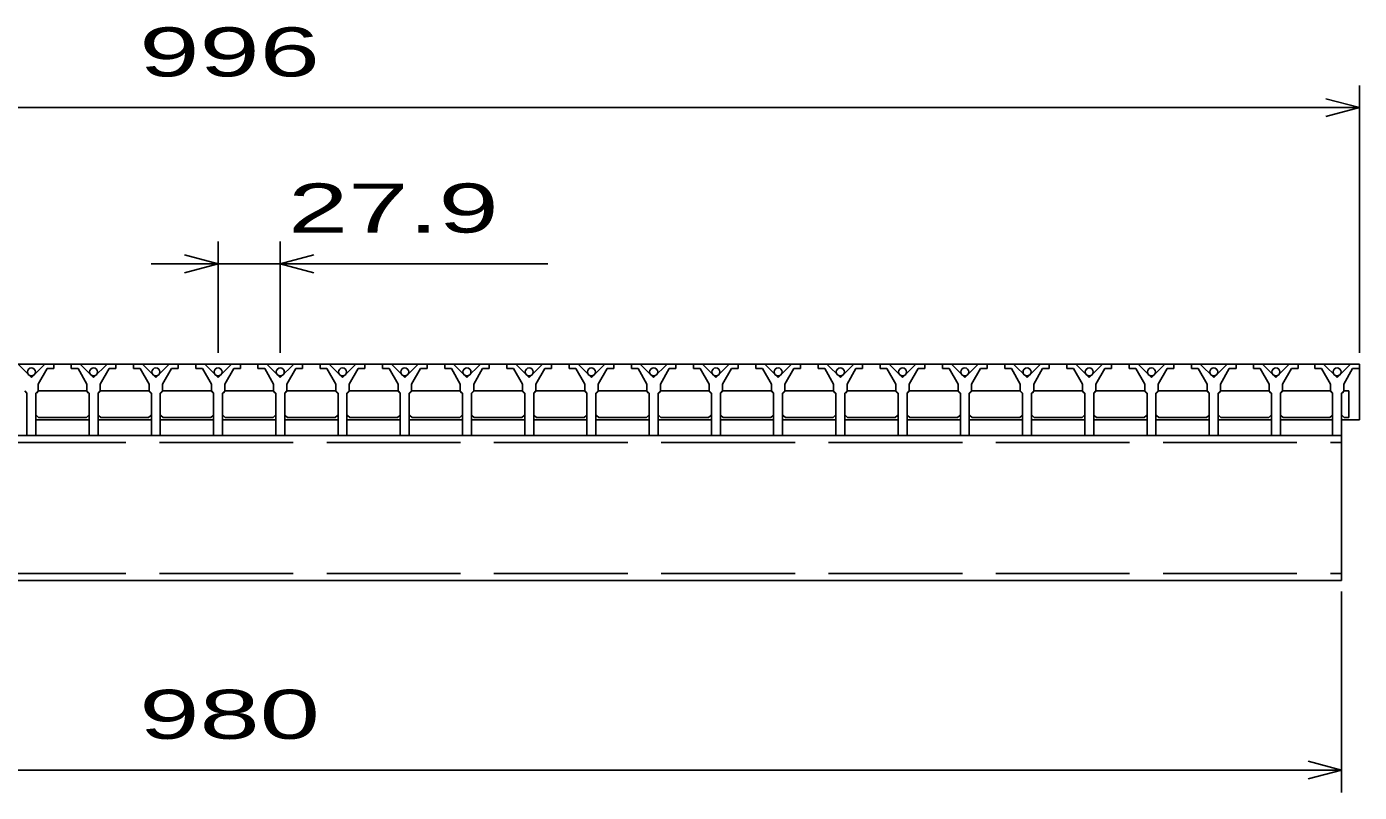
# Model space of a CAD drawing. Units: millimetres, scale not verified. Extents: x -1820 to 1724, y -1285 to 1059.
# Drawn here: x -1028 to -430, y -674 to -331 of the extents above; entities that cross this region are included whole.
import ezdxf
from ezdxf.enums import TextEntityAlignment as Align

# ---------------------------------------------------------------- set-up
doc = ezdxf.new("R2010")
doc.units = ezdxf.units.MM
doc.header["$LTSCALE"] = 10
doc.linetypes.add('DASHED', pattern=[7.5, 6, -1.5])
doc.layers.add('16', color=3, linetype='Continuous', lineweight=25)
doc.layers.add('22', color=2, linetype='Continuous', lineweight=25)
doc.styles.add('ベクトル', font='')
doc.styles.get('ベクトル').set_extended_font_data('ベクトル')

msp = doc.modelspace()

# ---------------------------------------------------------------- linework, layer by layer
at = {"layer": '16'}
for p, q in [((-1426, -482), (-430, -482)), ((-1025.4, -488), (-1031.4, -482)), ((-1019.4, -482), (-1025.4, -488)), ((-1015.4, -482), (-1019.4, -482)), ((-1015.4, -484), (-1015.4, -482)), ((-1007.5, -482), (-1007.5, -484)), ((-1003.5, -482), (-1007.5, -482)), ((-997.5, -488), (-1003.5, -482)), ((-991.5, -482), (-997.5, -488)), ((-987.5, -482), (-991.5, -482)), ((-987.5, -484), (-987.5, -482)), ((-979.6, -482), (-979.6, -484)), ((-975.6, -482), (-979.6, -482)), ((-969.6, -488), (-975.6, -482)), ((-963.6, -482), (-969.6, -488)), ((-959.6, -482), (-963.6, -482)), ((-959.6, -484), (-959.6, -482)), ((-951.7, -482), (-951.7, -484)), ((-947.7, -482), (-951.7, -482)), ((-941.7, -488), (-947.7, -482)), ((-935.7, -482), (-941.7, -488)), ((-931.7, -482), (-935.7, -482)), ((-931.7, -484), (-931.7, -482)), ((-923.8, -482), (-923.8, -484)), ((-919.8, -482), (-923.8, -482)), ((-913.8, -488), (-919.8, -482)), ((-907.8, -482), (-913.8, -488)), ((-903.8, -482), (-907.8, -482)), ((-903.8, -484), (-903.8, -482)), ((-895.9, -482), (-895.9, -484)), ((-891.9, -482), (-895.9, -482)), ((-885.9, -488), (-891.9, -482)), ((-879.9, -482), (-885.9, -488)), ((-875.9, -482), (-879.9, -482)), ((-875.9, -484), (-875.9, -482)), ((-868, -482), (-868, -484)), ((-864, -482), (-868, -482)), ((-858, -488), (-864, -482)), ((-852, -482), (-858, -488)), ((-848, -482), (-852, -482)), ((-848, -484), (-848, -482)), ((-840.1, -482), (-840.1, -484)), ((-836.1, -482), (-840.1, -482)), ((-830.1, -488), (-836.1, -482)), ((-824.1, -482), (-830.1, -488)), ((-820.1, -482), (-824.1, -482)), ((-820.1, -484), (-820.1, -482)), ((-812.2, -482), (-812.2, -484)), ((-808.2, -482), (-812.2, -482)), ((-802.2, -488), (-808.2, -482)), ((-796.2, -482), (-802.2, -488)), ((-792.2, -482), (-796.2, -482)), ((-792.2, -484), (-792.2, -482)), ((-784.3, -482), (-784.3, -484)), ((-780.3, -482), (-784.3, -482)), ((-774.3, -488), (-780.3, -482)), ((-768.3, -482), (-774.3, -488)), ((-764.3, -482), (-768.3, -482)), ((-764.3, -484), (-764.3, -482)), ((-756.4, -482), (-756.4, -484)), ((-752.4, -482), (-756.4, -482)), ((-746.4, -488), (-752.4, -482)), ((-740.4, -482), (-746.4, -488)), ((-736.4, -482), (-740.4, -482)), ((-736.4, -484), (-736.4, -482)), ((-728.5, -482), (-728.5, -484)), ((-724.5, -482), (-728.5, -482)), ((-718.5, -488), (-724.5, -482)), ((-712.5, -482), (-718.5, -488)), ((-708.5, -482), (-712.5, -482)), ((-708.5, -484), (-708.5, -482)), ((-700.6, -482), (-700.6, -484)), ((-696.6, -482), (-700.6, -482)), ((-690.6, -488), (-696.6, -482)), ((-684.6, -482), (-690.6, -488)), ((-680.6, -482), (-684.6, -482)), ((-680.6, -484), (-680.6, -482)), ((-672.7, -482), (-672.7, -484)), ((-668.7, -482), (-672.7, -482)), ((-662.7, -488), (-668.7, -482)), ((-656.7, -482), (-662.7, -488)), ((-652.7, -482), (-656.7, -482)), ((-652.7, -484), (-652.7, -482)), ((-644.8, -482), (-644.8, -484)), ((-640.8, -482), (-644.8, -482)), ((-634.8, -488), (-640.8, -482)), ((-628.8, -482), (-634.8, -488)), ((-624.8, -482), (-628.8, -482)), ((-624.8, -484), (-624.8, -482)), ((-616.9, -482), (-616.9, -484)), ((-612.9, -482), (-616.9, -482)), ((-606.9, -488), (-612.9, -482)), ((-600.9, -482), (-606.9, -488)), ((-596.9, -482), (-600.9, -482)), ((-596.9, -484), (-596.9, -482)), ((-589, -482), (-589, -484)), ((-585, -482), (-589, -482)), ((-579, -488), (-585, -482)), ((-573, -482), (-579, -488)), ((-569, -482), (-573, -482)), ((-569, -484), (-569, -482)), ((-561.1, -482), (-561.1, -484)), ((-557.1, -482), (-561.1, -482)), ((-551.1, -488), (-557.1, -482)), ((-545.1, -482), (-551.1, -488)), ((-541.1, -482), (-545.1, -482)), ((-541.1, -484), (-541.1, -482)), ((-533.2, -482), (-533.2, -484)), ((-529.2, -482), (-533.2, -482)), ((-523.2, -488), (-529.2, -482)), ((-517.2, -482), (-523.2, -488)), ((-513.2, -482), (-517.2, -482)), ((-513.2, -484), (-513.2, -482)), ((-505.3, -482), (-505.3, -484)), ((-501.3, -482), (-505.3, -482)), ((-495.3, -488), (-501.3, -482)), ((-489.3, -482), (-495.3, -488)), ((-485.3, -482), (-489.3, -482)), ((-485.3, -484), (-485.3, -482)), ((-477.4, -482), (-477.4, -484)), ((-473.4, -482), (-477.4, -482)), ((-467.4, -488), (-473.4, -482)), ((-461.4, -482), (-467.4, -488)), ((-457.4, -482), (-461.4, -482)), ((-457.4, -484), (-457.4, -482)), ((-450, -482), (-450, -484)), ((-446, -482), (-450, -482)), ((-440, -488), (-446, -482)), ((-434, -482), (-440, -488)), ((-430, -482), (-434, -482)), ((-430, -484), (-430, -482)), ((-430, -507), (-430, -482)), ((-1022.4, -491), (-1018.4, -484)), ((-1018.4, -484), (-1015.4, -484)), ((-1007.5, -484), (-1004.5, -484)), ((-1004.5, -484), (-1000.5, -491)), ((-994.5, -491), (-990.5, -484)), ((-990.5, -484), (-987.5, -484)), ((-979.6, -484), (-976.6, -484)), ((-976.6, -484), (-972.6, -491)), ((-966.6, -491), (-962.6, -484)), ((-962.6, -484), (-959.6, -484)), ((-951.7, -484), (-948.7, -484)), ((-948.7, -484), (-944.7, -491)), ((-938.7, -491), (-934.7, -484)), ((-934.7, -484), (-931.7, -484)), ((-923.8, -484), (-920.8, -484)), ((-920.8, -484), (-916.8, -491)), ((-910.8, -491), (-906.8, -484)), ((-906.8, -484), (-903.8, -484)), ((-895.9, -484), (-892.9, -484)), ((-892.9, -484), (-888.9, -491)), ((-882.9, -491), (-878.9, -484)), ((-878.9, -484), (-875.9, -484)), ((-868, -484), (-865, -484)), ((-865, -484), (-861, -491)), ((-855, -491), (-851, -484)), ((-851, -484), (-848, -484)), ((-840.1, -484), (-837.1, -484)), ((-837.1, -484), (-833.1, -491)), ((-827.1, -491), (-823.1, -484)), ((-823.1, -484), (-820.1, -484)), ((-812.2, -484), (-809.2, -484)), ((-809.2, -484), (-805.2, -491)), ((-799.2, -491), (-795.2, -484)), ((-795.2, -484), (-792.2, -484)), ((-784.3, -484), (-781.3, -484)), ((-781.3, -484), (-777.3, -491)), ((-771.3, -491), (-767.3, -484)), ((-767.3, -484), (-764.3, -484)), ((-756.4, -484), (-753.4, -484)), ((-753.4, -484), (-749.4, -491)), ((-743.4, -491), (-739.4, -484)), ((-739.4, -484), (-736.4, -484)), ((-728.5, -484), (-725.5, -484)), ((-725.5, -484), (-721.5, -491)), ((-715.5, -491), (-711.5, -484)), ((-711.5, -484), (-708.5, -484)), ((-700.6, -484), (-697.6, -484)), ((-697.6, -484), (-693.6, -491)), ((-687.6, -491), (-683.6, -484)), ((-683.6, -484), (-680.6, -484)), ((-672.7, -484), (-669.7, -484)), ((-669.7, -484), (-665.7, -491)), ((-659.7, -491), (-655.7, -484)), ((-655.7, -484), (-652.7, -484)), ((-644.8, -484), (-641.8, -484)), ((-641.8, -484), (-637.8, -491)), ((-631.8, -491), (-627.8, -484)), ((-627.8, -484), (-624.8, -484)), ((-616.9, -484), (-613.9, -484)), ((-613.9, -484), (-609.9, -491)), ((-603.9, -491), (-599.9, -484)), ((-599.9, -484), (-596.9, -484)), ((-589, -484), (-586, -484)), ((-586, -484), (-582, -491)), ((-576, -491), (-572, -484)), ((-572, -484), (-569, -484)), ((-561.1, -484), (-558.1, -484)), ((-558.1, -484), (-554.1, -491)), ((-548.1, -491), (-544.1, -484)), ((-544.1, -484), (-541.1, -484)), ((-533.2, -484), (-530.2, -484)), ((-530.2, -484), (-526.2, -491)), ((-520.2, -491), (-516.2, -484)), ((-516.2, -484), (-513.2, -484)), ((-505.3, -484), (-502.3, -484)), ((-502.3, -484), (-498.3, -491)), ((-492.3, -491), (-488.3, -484)), ((-488.3, -484), (-485.3, -484)), ((-477.4, -484), (-474.4, -484)), ((-474.4, -484), (-470.4, -491)), ((-464.4, -491), (-460.4, -484)), ((-460.4, -484), (-457.4, -484)), ((-450, -484), (-447, -484)), ((-447, -484), (-443, -491)), ((-437, -491), (-433, -484)), ((-433, -484), (-430, -484)), ((-1028.4, -494), (-1027.4, -495)), ((-1027.4, -495), (-1027.4, -514)), ((-1023.4, -495), (-1022.4, -494)), ((-1023.4, -514), (-1023.4, -495)), ((-1023.15, -495), (-1022.15, -494)), ((-1022.4, -494), (-1022.4, -491)), ((-1022.15, -494), (-1000.75, -494)), ((-1000.75, -494), (-999.75, -495)), ((-1000.5, -491), (-1000.5, -494)), ((-1000.5, -494), (-999.5, -495)), ((-999.5, -495), (-999.5, -514)), ((-995.5, -495), (-994.5, -494)), ((-995.5, -514), (-995.5, -495)), ((-995.25, -495), (-994.25, -494)), ((-994.5, -494), (-994.5, -491)), ((-994.25, -494), (-972.85, -494)), ((-972.85, -494), (-971.85, -495)), ((-972.6, -491), (-972.6, -494)), ((-972.6, -494), (-971.6, -495)), ((-971.6, -495), (-971.6, -514)), ((-967.6, -495), (-966.6, -494)), ((-967.6, -514), (-967.6, -495)), ((-967.35, -495), (-966.35, -494)), ((-966.6, -494), (-966.6, -491)), ((-966.35, -494), (-944.95, -494)), ((-944.95, -494), (-943.95, -495)), ((-944.7, -491), (-944.7, -494)), ((-944.7, -494), (-943.7, -495)), ((-943.7, -495), (-943.7, -514)), ((-939.7, -495), (-938.7, -494)), ((-939.7, -514), (-939.7, -495)), ((-939.45, -495), (-938.45, -494)), ((-938.7, -494), (-938.7, -491)), ((-938.45, -494), (-917.05, -494)), ((-917.05, -494), (-916.05, -495)), ((-916.8, -491), (-916.8, -494)), ((-916.8, -494), (-915.8, -495)), ((-915.8, -495), (-915.8, -514)), ((-911.8, -495), (-910.8, -494)), ((-911.8, -514), (-911.8, -495)), ((-911.55, -495), (-910.55, -494)), ((-910.8, -494), (-910.8, -491)), ((-910.55, -494), (-889.15, -494)), ((-889.15, -494), (-888.15, -495)), ((-888.9, -491), (-888.9, -494)), ((-888.9, -494), (-887.9, -495)), ((-887.9, -495), (-887.9, -514)), ((-883.9, -495), (-882.9, -494)), ((-883.9, -514), (-883.9, -495)), ((-883.65, -495), (-882.65, -494)), ((-882.9, -494), (-882.9, -491)), ((-882.65, -494), (-861.25, -494)), ((-861.25, -494), (-860.25, -495)), ((-861, -491), (-861, -494)), ((-861, -494), (-860, -495)), ((-860, -495), (-860, -514)), ((-856, -495), (-855, -494)), ((-856, -514), (-856, -495)), ((-855.75, -495), (-854.75, -494)), ((-855, -494), (-855, -491)), ((-854.75, -494), (-833.35, -494)), ((-833.35, -494), (-832.35, -495)), ((-833.1, -491), (-833.1, -494)), ((-833.1, -494), (-832.1, -495)), ((-832.1, -495), (-832.1, -514)), ((-828.1, -495), (-827.1, -494)), ((-828.1, -514), (-828.1, -495)), ((-827.85, -495), (-826.85, -494)), ((-827.1, -494), (-827.1, -491)), ((-826.85, -494), (-805.45, -494)), ((-805.45, -494), (-804.45, -495)), ((-805.2, -491), (-805.2, -494)), ((-805.2, -494), (-804.2, -495)), ((-804.2, -495), (-804.2, -514)), ((-800.2, -495), (-799.2, -494)), ((-800.2, -514), (-800.2, -495)), ((-799.95, -495), (-798.95, -494)), ((-799.2, -494), (-799.2, -491)), ((-798.95, -494), (-777.55, -494)), ((-777.55, -494), (-776.55, -495)), ((-777.3, -491), (-777.3, -494)), ((-777.3, -494), (-776.3, -495)), ((-776.3, -495), (-776.3, -514)), ((-772.3, -495), (-771.3, -494)), ((-772.3, -514), (-772.3, -495)), ((-772.05, -495), (-771.05, -494)), ((-771.3, -494), (-771.3, -491)), ((-771.05, -494), (-749.65, -494)), ((-749.65, -494), (-748.65, -495)), ((-749.4, -491), (-749.4, -494)), ((-749.4, -494), (-748.4, -495)), ((-748.4, -495), (-748.4, -514)), ((-744.4, -495), (-743.4, -494)), ((-744.4, -514), (-744.4, -495)), ((-744.15, -495), (-743.15, -494)), ((-743.4, -494), (-743.4, -491)), ((-743.15, -494), (-721.75, -494)), ((-721.75, -494), (-720.75, -495)), ((-721.5, -491), (-721.5, -494)), ((-721.5, -494), (-720.5, -495)), ((-720.5, -495), (-720.5, -514)), ((-716.5, -495), (-715.5, -494)), ((-716.5, -514), (-716.5, -495)), ((-716.25, -495), (-715.25, -494)), ((-715.5, -494), (-715.5, -491)), ((-715.25, -494), (-693.85, -494)), ((-693.85, -494), (-692.85, -495)), ((-693.6, -491), (-693.6, -494)), ((-693.6, -494), (-692.6, -495)), ((-692.6, -495), (-692.6, -514)), ((-688.6, -495), (-687.6, -494)), ((-688.6, -514), (-688.6, -495)), ((-688.35, -495), (-687.35, -494)), ((-687.6, -494), (-687.6, -491)), ((-687.35, -494), (-665.95, -494)), ((-665.95, -494), (-664.95, -495)), ((-665.7, -491), (-665.7, -494)), ((-665.7, -494), (-664.7, -495)), ((-664.7, -495), (-664.7, -514)), ((-660.7, -495), (-659.7, -494)), ((-660.7, -514), (-660.7, -495)), ((-660.45, -495), (-659.45, -494)), ((-659.7, -494), (-659.7, -491)), ((-659.45, -494), (-638.05, -494)), ((-638.05, -494), (-637.05, -495)), ((-637.8, -491), (-637.8, -494)), ((-637.8, -494), (-636.8, -495)), ((-636.8, -495), (-636.8, -514)), ((-632.8, -495), (-631.8, -494)), ((-632.8, -514), (-632.8, -495)), ((-632.55, -495), (-631.55, -494)), ((-631.8, -494), (-631.8, -491)), ((-631.55, -494), (-610.15, -494)), ((-610.15, -494), (-609.15, -495)), ((-609.9, -491), (-609.9, -494)), ((-609.9, -494), (-608.9, -495)), ((-608.9, -495), (-608.9, -514)), ((-604.9, -495), (-603.9, -494)), ((-604.9, -514), (-604.9, -495)), ((-604.65, -495), (-603.65, -494)), ((-603.9, -494), (-603.9, -491)), ((-603.65, -494), (-582.25, -494)), ((-582.25, -494), (-581.25, -495)), ((-582, -491), (-582, -494)), ((-582, -494), (-581, -495)), ((-581, -495), (-581, -514)), ((-577, -495), (-576, -494)), ((-577, -514), (-577, -495)), ((-576.75, -495), (-575.75, -494)), ((-576, -494), (-576, -491)), ((-575.75, -494), (-554.35, -494)), ((-554.35, -494), (-553.35, -495)), ((-554.1, -491), (-554.1, -494)), ((-554.1, -494), (-553.1, -495)), ((-553.1, -495), (-553.1, -514)), ((-549.1, -495), (-548.1, -494)), ((-549.1, -514), (-549.1, -495)), ((-548.85, -495), (-547.85, -494)), ((-548.1, -494), (-548.1, -491)), ((-547.85, -494), (-526.45, -494)), ((-526.45, -494), (-525.45, -495)), ((-526.2, -491), (-526.2, -494)), ((-526.2, -494), (-525.2, -495)), ((-525.2, -495), (-525.2, -514)), ((-521.2, -495), (-520.2, -494)), ((-521.2, -514), (-521.2, -495)), ((-520.95, -495), (-519.95, -494)), ((-520.2, -494), (-520.2, -491)), ((-519.95, -494), (-498.55, -494)), ((-498.55, -494), (-497.55, -495)), ((-498.3, -491), (-498.3, -494)), ((-498.3, -494), (-497.3, -495)), ((-497.3, -495), (-497.3, -514)), ((-493.3, -495), (-492.3, -494)), ((-493.3, -514), (-493.3, -495)), ((-493.05, -495), (-492.05, -494)), ((-492.3, -494), (-492.3, -491)), ((-492.05, -494), (-470.65, -494)), ((-470.65, -494), (-469.65, -495)), ((-470.4, -491), (-470.4, -494)), ((-470.4, -494), (-469.4, -495)), ((-469.4, -495), (-469.4, -514)), ((-465.4, -495), (-464.4, -494)), ((-465.4, -514), (-465.4, -495)), ((-465.15, -495), (-464.15, -494)), ((-464.4, -494), (-464.4, -491)), ((-464.15, -494), (-443.25, -494)), ((-443.25, -494), (-442.25, -495)), ((-443, -491), (-443, -494)), ((-443, -494), (-442, -495)), ((-442, -495), (-442, -514)), ((-438, -495), (-437, -494)), ((-438, -514), (-438, -495)), ((-437.75, -495), (-436.75, -494)), ((-437, -494), (-437, -491)), ((-436.75, -494), (-434.75, -494)), ((-434.75, -494), (-434.75, -506)), ((-1022.15, -506), (-1023.15, -505)), ((-1023.15, -507), (-999.75, -507)), ((-1000.75, -506), (-1022.15, -506)), ((-999.75, -505), (-1000.75, -506)), ((-994.25, -506), (-995.25, -505)), ((-995.25, -507), (-971.85, -507)), ((-972.85, -506), (-994.25, -506)), ((-971.85, -505), (-972.85, -506)), ((-966.35, -506), (-967.35, -505)), ((-967.35, -507), (-943.95, -507)), ((-944.95, -506), (-966.35, -506)), ((-943.95, -505), (-944.95, -506)), ((-938.45, -506), (-939.45, -505)), ((-939.45, -507), (-916.05, -507)), ((-917.05, -506), (-938.45, -506)), ((-916.05, -505), (-917.05, -506)), ((-910.55, -506), (-911.55, -505)), ((-911.55, -507), (-888.15, -507)), ((-889.15, -506), (-910.55, -506)), ((-888.15, -505), (-889.15, -506)), ((-882.65, -506), (-883.65, -505)), ((-883.65, -507), (-860.25, -507)), ((-861.25, -506), (-882.65, -506)), ((-860.25, -505), (-861.25, -506)), ((-854.75, -506), (-855.75, -505)), ((-855.75, -507), (-832.35, -507)), ((-833.35, -506), (-854.75, -506)), ((-832.35, -505), (-833.35, -506)), ((-826.85, -506), (-827.85, -505)), ((-827.85, -507), (-804.45, -507)), ((-805.45, -506), (-826.85, -506)), ((-804.45, -505), (-805.45, -506)), ((-798.95, -506), (-799.95, -505)), ((-799.95, -507), (-776.55, -507)), ((-777.55, -506), (-798.95, -506)), ((-776.55, -505), (-777.55, -506)), ((-771.05, -506), (-772.05, -505)), ((-772.05, -507), (-748.65, -507)), ((-749.65, -506), (-771.05, -506)), ((-748.65, -505), (-749.65, -506)), ((-743.15, -506), (-744.15, -505)), ((-744.15, -507), (-720.75, -507)), ((-721.75, -506), (-743.15, -506)), ((-720.75, -505), (-721.75, -506)), ((-715.25, -506), (-716.25, -505)), ((-716.25, -507), (-692.85, -507)), ((-693.85, -506), (-715.25, -506)), ((-692.85, -505), (-693.85, -506)), ((-687.35, -506), (-688.35, -505)), ((-688.35, -507), (-664.95, -507)), ((-665.95, -506), (-687.35, -506)), ((-664.95, -505), (-665.95, -506)), ((-659.45, -506), (-660.45, -505)), ((-660.45, -507), (-637.05, -507)), ((-638.05, -506), (-659.45, -506)), ((-637.05, -505), (-638.05, -506)), ((-631.55, -506), (-632.55, -505)), ((-632.55, -507), (-609.15, -507)), ((-610.15, -506), (-631.55, -506)), ((-609.15, -505), (-610.15, -506)), ((-603.65, -506), (-604.65, -505)), ((-604.65, -507), (-581.25, -507)), ((-582.25, -506), (-603.65, -506)), ((-581.25, -505), (-582.25, -506)), ((-575.75, -506), (-576.75, -505)), ((-576.75, -507), (-553.35, -507)), ((-554.35, -506), (-575.75, -506)), ((-553.35, -505), (-554.35, -506)), ((-547.85, -506), (-548.85, -505)), ((-548.85, -507), (-525.45, -507)), ((-526.45, -506), (-547.85, -506)), ((-525.45, -505), (-526.45, -506)), ((-519.95, -506), (-520.95, -505)), ((-520.95, -507), (-497.55, -507)), ((-498.55, -506), (-519.95, -506)), ((-497.55, -505), (-498.55, -506)), ((-492.05, -506), (-493.05, -505)), ((-493.05, -507), (-469.65, -507)), ((-470.65, -506), (-492.05, -506)), ((-469.65, -505), (-470.65, -506)), ((-464.15, -506), (-465.15, -505)), ((-465.15, -507), (-442.25, -507)), ((-443.25, -506), (-464.15, -506)), ((-442.25, -505), (-443.25, -506)), ((-436.75, -506), (-437.75, -505)), ((-437.75, -507), (-430, -507)), ((-434.75, -506), (-436.75, -506)), ((-1418, -514), (-438, -514)), ((-1027.4, -514), (-1023.4, -514)), ((-999.5, -514), (-995.5, -514)), ((-971.6, -514), (-967.6, -514)), ((-943.7, -514), (-939.7, -514)), ((-915.8, -514), (-911.8, -514)), ((-887.9, -514), (-883.9, -514)), ((-860, -514), (-856, -514)), ((-832.1, -514), (-828.1, -514)), ((-804.2, -514), (-800.2, -514)), ((-776.3, -514), (-772.3, -514)), ((-748.4, -514), (-744.4, -514)), ((-720.5, -514), (-716.5, -514)), ((-692.6, -514), (-688.6, -514)), ((-664.7, -514), (-660.7, -514)), ((-636.8, -514), (-632.8, -514)), ((-608.9, -514), (-604.9, -514)), ((-581, -514), (-577, -514)), ((-553.1, -514), (-549.1, -514)), ((-525.2, -514), (-521.2, -514)), ((-497.3, -514), (-493.3, -514)), ((-469.4, -514), (-465.4, -514)), ((-442, -514), (-438, -514)), ((-438, -514), (-438, -579)), ((-438, -579), (-1418, -579))]:
    msp.add_line(p, q, dxfattribs=at)
at = {"layer": '16', "linetype": 'DASHED'}
for p, q in [((-1418, -517.2), (-438, -517.2)), ((-1418, -575.8), (-438, -575.8))]:
    msp.add_line(p, q, dxfattribs=at)
at = {"layer": '16'}
for centre in [(-1025.4, -485.5), (-997.5, -485.5), (-969.6, -485.5), (-941.7, -485.5), (-913.8, -485.5), (-885.9, -485.5), (-858, -485.5), (-830.1, -485.5), (-802.2, -485.5), (-774.3, -485.5), (-746.4, -485.5), (-718.5, -485.5), (-690.6, -485.5), (-662.7, -485.5), (-634.8, -485.5), (-606.9, -485.5), (-579, -485.5), (-551.1, -485.5), (-523.2, -485.5), (-495.3, -485.5), (-467.4, -485.5), (-440, -485.5)]:
    msp.add_circle(centre, 1.8, dxfattribs=at)
at = {"layer": '22', "color": 4}
for p, q in [((-430, -477), (-430, -357)), ((-430, -367), (-445, -363)), ((-1426, -367), (-430, -367)), ((-445, -371), (-430, -367)), ((-941.7, -477), (-941.7, -427)), ((-913.8, -427), (-913.8, -477)), ((-941.7, -437), (-956.7, -433)), ((-913.8, -437), (-898.8, -433)), ((-941.7, -437), (-971.7, -437)), ((-956.7, -441), (-941.7, -437)), ((-941.7, -437), (-913.8, -437)), ((-898.8, -441), (-913.8, -437)), ((-913.8, -437), (-793.8, -437)), ((-438, -674), (-438, -584)), ((-438, -664), (-453, -660)), ((-1418, -664), (-438, -664)), ((-453, -668), (-438, -664))]:
    msp.add_line(p, q, dxfattribs=at)

# ---------------------------------------------------------------- texts
at = {"layer": '22', "style": 'ベクトル', "width": 1.65}
for s, p in [(' 996 ', (-990.5, -342)), (' 27.9 ', (-923.8, -412)), (' 980 ', (-990.5, -639))]:
    msp.add_text(s, height=21.99, dxfattribs=at).set_placement(p, align=Align.MIDDLE_LEFT)

doc.saveas('drawing.dxf')
